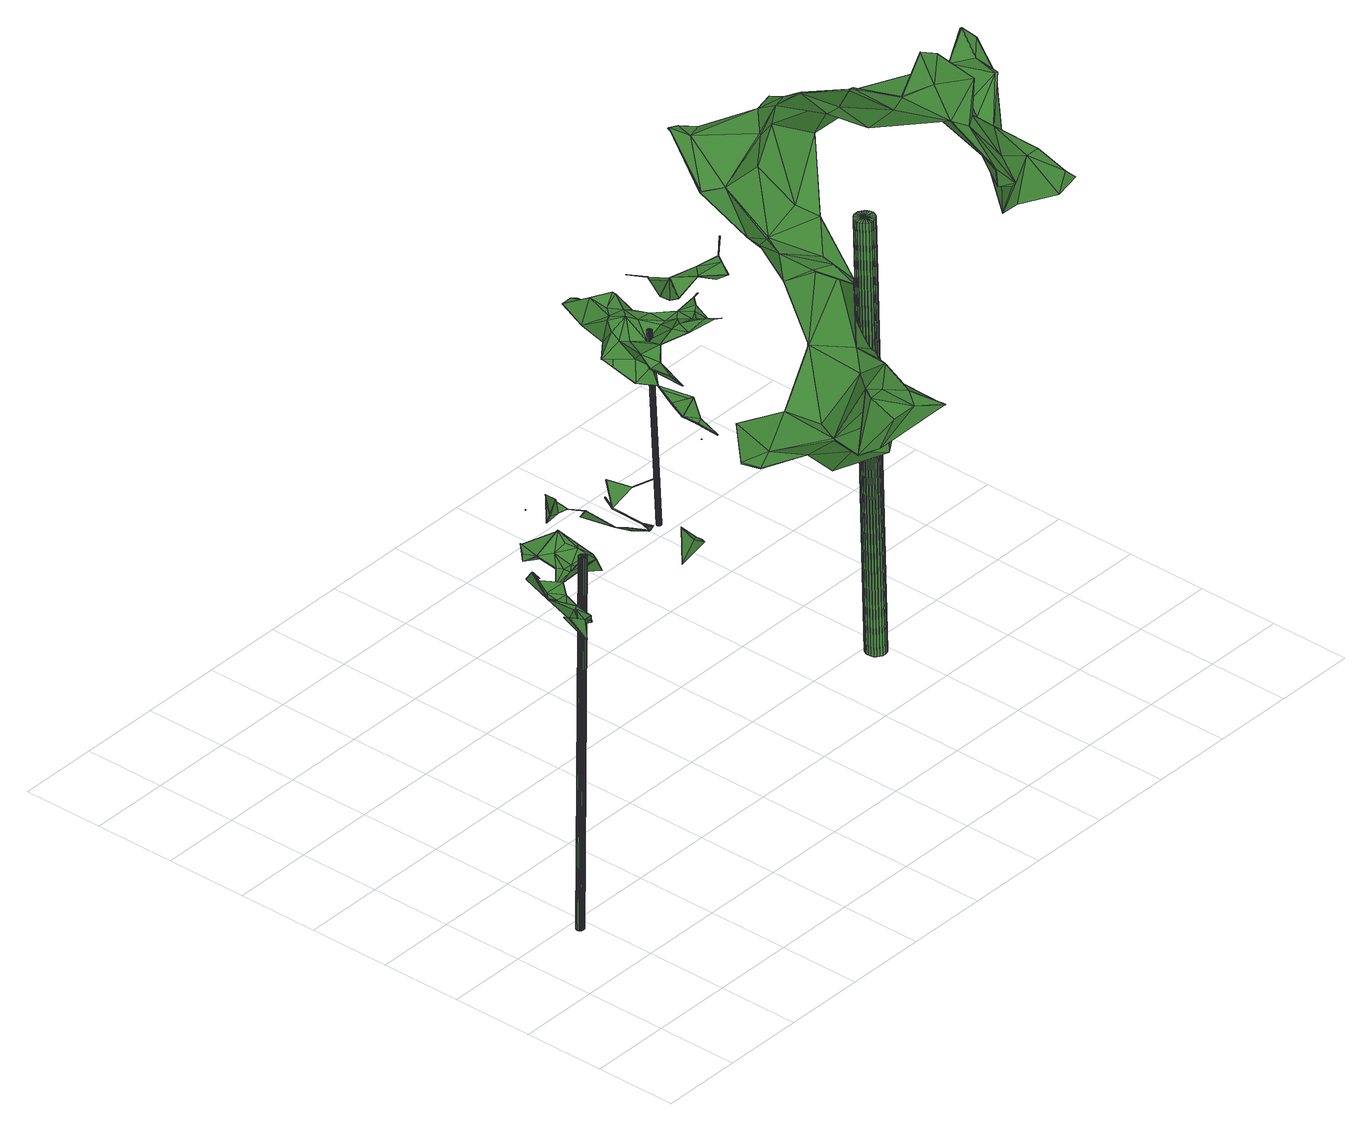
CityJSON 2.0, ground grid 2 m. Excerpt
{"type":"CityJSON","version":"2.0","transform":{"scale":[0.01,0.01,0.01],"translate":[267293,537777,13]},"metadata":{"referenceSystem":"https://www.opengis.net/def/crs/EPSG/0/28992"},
"CityObjects":{
"tree1":{"type":"SolitaryVegetationObject","attributes":{"gtid":347,"crown_width_m":3.53,"crown_median_z":22.54,"crown_r50_m":0.171,"crown_porosity":0.927,"trunk_H_m":9.46,"trunk_DBH_m":0.193,"trunk_radius_m":0.0965,"trunk_base_height_m":13.08,"original_gtid":"388"},"geometry":[{"type":"Solid","lod":"3","boundaries":[[[[0,1,2]],[[3,4,5]],[[6,7,8]],[[9,10,11]],[[12,13,14]],[[5,15,3]],[[16,17,18]],[[17,16,19]],[[20,21,22]],[[23,24,25]],[[24,26,25]],[[27,15,28]],[[29,30,31]],[[32,33,34]],[[35,36,37]],[[38,34,39]],[[40,41,42]],[[43,7,6]],[[44,45,46]],[[47,38,48]],[[49,10,33]],[[50,51,52]],[[53,54,55]],[[56,57,58]],[[59,60,56]],[[61,62,15]],[[63,64,65]],[[66,67,68]],[[69,55,70]],[[12,61,5]],[[71,72,73]],[[73,65,71]],[[74,75,76]],[[77,30,78]],[[66,68,79]],[[18,80,81]],[[14,75,74]],[[76,59,74]],[[74,59,14]],[[3,27,82]],[[79,83,66]],[[64,81,65]],[[84,85,86]],[[87,10,88]],[[89,60,59]],[[32,90,91]],[[92,91,90]],[[66,37,93]],[[14,13,75]],[[20,22,94]],[[95,25,96]],[[78,97,98]],[[99,43,6]],[[52,38,100]],[[50,42,41]],[[73,101,102]],[[8,103,94]],[[48,38,39]],[[104,105,106]],[[69,53,55]],[[31,107,29]],[[46,45,108]],[[53,109,54]],[[29,107,86]],[[20,103,21]],[[8,7,103]],[[43,103,7]],[[110,103,43]],[[67,71,68]],[[67,72,71]],[[35,111,112]],[[52,42,50]],[[73,63,65]],[[62,113,14]],[[84,105,109]],[[107,105,84]],[[114,115,116]],[[103,20,94]],[[78,30,29]],[[50,41,117]],[[94,22,8]],[[6,8,22]],[[48,98,47]],[[84,86,107]],[[82,118,3]],[[56,58,28]],[[27,28,58]],[[32,119,120]],[[72,121,122]],[[60,88,58]],[[87,88,60]],[[120,42,100]],[[118,4,3]],[[86,123,124]],[[122,65,72]],[[75,13,125]],[[4,126,127]],[[26,96,25]],[[108,128,46]],[[96,129,95]],[[86,124,120]],[[130,131,1]],[[50,119,51]],[[35,112,36]],[[132,26,24]],[[12,5,133]],[[133,5,134]],[[133,134,48]],[[72,67,121]],[[62,61,113]],[[135,77,78]],[[30,77,107]],[[107,106,105]],[[99,6,22]],[[100,47,29]],[[19,16,80]],[[81,73,72]],[[81,72,65]],[[123,104,106]],[[14,113,12]],[[61,12,113]],[[135,107,77]],[[45,44,136]],[[45,136,2]],[[30,107,31]],[[106,124,123]],[[78,98,91]],[[137,138,93]],[[89,87,60]],[[75,59,76]],[[44,46,139]],[[128,140,0]],[[124,106,135]],[[1,140,141]],[[78,124,135]],[[99,21,43]],[[119,42,120]],[[51,119,32]],[[47,100,38]],[[82,142,118]],[[71,79,68]],[[79,65,122]],[[37,143,35]],[[5,61,15]],[[117,119,50]],[[108,131,140]],[[137,131,138]],[[17,26,132]],[[41,40,117]],[[69,84,53]],[[121,67,93]],[[66,93,67]],[[112,111,137]],[[137,111,131]],[[1,131,111]],[[12,125,13]],[[133,125,12]],[[66,83,37]],[[54,70,55]],[[32,34,51]],[[49,144,27]],[[142,144,126]],[[135,106,107]],[[84,109,53]],[[145,136,44]],[[1,0,140]],[[145,146,147]],[[104,54,109]],[[91,127,33]],[[89,39,87]],[[110,21,103]],[[22,21,99]],[[58,11,27]],[[49,27,11]],[[44,2,145]],[[2,146,145]],[[123,86,85]],[[29,86,100]],[[44,0,2]],[[139,0,44]],[[104,70,54]],[[79,148,83]],[[129,96,19]],[[19,80,129]],[[40,42,119]],[[56,62,59]],[[59,62,14]],[[123,85,104]],[[70,104,85]],[[120,124,92]],[[80,16,101]],[[100,42,52]],[[93,37,36]],[[33,126,49]],[[63,73,102]],[[132,23,17]],[[18,17,23]],[[28,62,56]],[[15,62,28]],[[18,23,80]],[[80,23,129]],[[129,23,95]],[[24,23,132]],[[3,149,27]],[[15,27,149]],[[15,149,3]],[[93,36,137]],[[112,137,36]],[[32,91,33]],[[111,143,138]],[[79,122,148]],[[83,148,122]],[[138,143,93]],[[33,10,39]],[[87,39,10]],[[52,34,38]],[[52,51,34]],[[48,134,4]],[[5,4,134]],[[46,128,139]],[[43,21,110]],[[33,127,126]],[[91,98,127]],[[11,10,49]],[[81,80,101]],[[16,18,150]],[[117,40,119]],[[100,86,120]],[[48,4,127]],[[48,127,98]],[[2,136,146]],[[145,147,136]],[[146,136,147]],[[143,111,35]],[[118,142,4]],[[93,143,121]],[[4,142,126]],[[104,109,105]],[[116,151,114]],[[115,151,116]],[[115,114,151]],[[45,2,108]],[[111,108,1]],[[2,1,108]],[[108,111,138]],[[138,131,108]],[[120,90,32]],[[92,90,120]],[[47,98,97]],[[47,97,29]],[[121,143,122]],[[37,83,143]],[[143,83,122]],[[81,101,73]],[[133,89,125]],[[133,39,89]],[[48,39,133]],[[29,97,78]],[[125,59,75]],[[141,152,153]],[[141,153,1]],[[152,130,153]],[[0,139,128]],[[70,85,69]],[[69,85,84]],[[71,65,79]],[[49,126,144]],[[82,27,144]],[[82,144,142]],[[59,125,89]],[[102,101,63]],[[64,63,101]],[[39,34,33]],[[152,141,130]],[[19,96,26]],[[19,26,17]],[[23,25,95]],[[108,140,128]],[[1,153,130]],[[130,140,131]],[[141,140,130]],[[64,150,81]],[[101,150,64]],[[81,150,18]],[[101,16,150]],[[60,57,56]],[[91,92,78]],[[60,58,57]],[[78,92,124]],[[58,88,11]],[[9,11,88]],[[9,88,10]],[[154,155,156]],[[154,156,157]],[[157,156,158]],[[157,158,159]],[[156,155,160]],[[156,160,158]],[[158,160,161]],[[158,161,159]],[[160,155,162]],[[160,162,161]],[[161,162,163]],[[161,163,159]],[[162,155,164]],[[162,164,163]],[[163,164,165]],[[163,165,159]],[[164,155,166]],[[164,166,165]],[[165,166,167]],[[165,167,159]],[[166,155,168]],[[166,168,167]],[[167,168,169]],[[167,169,159]],[[168,155,170]],[[168,170,169]],[[169,170,171]],[[169,171,159]],[[170,155,172]],[[170,172,171]],[[171,172,173]],[[171,173,159]],[[172,155,174]],[[172,174,173]],[[173,174,175]],[[173,175,159]],[[174,155,176]],[[174,176,175]],[[175,176,177]],[[175,177,159]],[[176,155,178]],[[176,178,177]],[[177,178,179]],[[177,179,159]],[[178,155,180]],[[178,180,179]],[[179,180,181]],[[179,181,159]],[[180,155,182]],[[180,182,181]],[[181,182,183]],[[181,183,159]],[[182,155,184]],[[182,184,183]],[[183,184,185]],[[183,185,159]],[[184,155,186]],[[184,186,185]],[[185,186,187]],[[185,187,159]],[[186,155,188]],[[186,188,187]],[[187,188,189]],[[187,189,159]],[[188,155,190]],[[188,190,189]],[[189,190,191]],[[189,191,159]],[[190,155,192]],[[190,192,191]],[[191,192,193]],[[191,193,159]],[[192,155,194]],[[192,194,193]],[[193,194,195]],[[193,195,159]],[[194,155,196]],[[194,196,195]],[[195,196,197]],[[195,197,159]],[[196,155,198]],[[196,198,197]],[[197,198,199]],[[197,199,159]],[[198,155,200]],[[198,200,199]],[[199,200,201]],[[199,201,159]],[[200,155,202]],[[200,202,201]],[[201,202,203]],[[201,203,159]],[[202,155,154]],[[202,154,203]],[[203,154,157]],[[203,157,159]]]]}]},
"tree2":{"type":"SolitaryVegetationObject","attributes":{"gtid":193,"crown_width_m":7.54,"crown_median_z":24.23,"crown_r50_m":0.358,"crown_porosity":0.919,"trunk_H_m":11.14,"trunk_DBH_m":0.499,"trunk_radius_m":0.249,"trunk_base_height_m":13.09,"original_gtid":"214"},"geometry":[{"type":"Solid","lod":"3","boundaries":[[[[204,205,206]],[[207,208,209]],[[210,208,207]],[[211,212,213]],[[211,213,214]],[[215,216,217]],[[218,219,220]],[[221,222,223]],[[224,225,226]],[[224,226,227]],[[215,228,229]],[[230,231,232]],[[233,214,234]],[[235,236,237]],[[238,204,239]],[[218,240,219]],[[240,241,219]],[[231,242,243]],[[244,245,246]],[[239,247,248]],[[249,250,251]],[[252,251,250]],[[248,205,238]],[[239,248,238]],[[253,254,255]],[[236,256,257]],[[219,241,258]],[[259,260,261]],[[262,263,264]],[[265,220,266]],[[267,227,268]],[[269,270,271]],[[272,273,274]],[[274,273,275]],[[214,276,234]],[[277,278,279]],[[277,279,280]],[[281,282,283]],[[232,231,243]],[[274,275,284]],[[232,285,230]],[[286,285,232]],[[287,228,215]],[[273,272,288]],[[273,288,275]],[[289,290,291]],[[292,246,293]],[[294,295,215]],[[296,297,298]],[[271,299,269]],[[300,299,270]],[[300,301,299]],[[302,212,229]],[[303,261,234]],[[251,252,304]],[[210,207,245]],[[281,305,282]],[[306,298,307]],[[287,307,298]],[[253,308,309]],[[205,247,206]],[[212,302,228]],[[310,311,312]],[[266,313,314]],[[315,270,269]],[[229,212,211]],[[229,211,316]],[[317,318,295]],[[300,319,320]],[[240,290,289]],[[224,227,204]],[[321,285,322]],[[323,324,325]],[[271,270,299]],[[272,326,288]],[[327,274,242]],[[327,272,274]],[[328,329,330]],[[328,330,215]],[[307,331,306]],[[332,278,322]],[[320,319,333]],[[206,274,284]],[[334,215,295]],[[250,210,252]],[[209,293,246]],[[323,335,336]],[[333,337,338]],[[339,331,340]],[[326,272,341]],[[333,342,257]],[[338,342,333]],[[333,319,343]],[[207,209,245]],[[290,321,291]],[[239,267,247]],[[266,220,313]],[[344,345,259]],[[250,345,344]],[[346,263,335]],[[293,209,347]],[[293,347,292]],[[236,257,237]],[[323,348,346]],[[317,340,318]],[[333,257,320]],[[346,348,263]],[[349,263,348]],[[228,302,229]],[[294,350,332]],[[294,217,350]],[[322,280,321]],[[316,211,233]],[[214,233,211]],[[344,259,351]],[[276,352,234]],[[268,227,353]],[[320,257,256]],[[275,311,310]],[[220,317,218]],[[303,351,259]],[[354,351,303]],[[354,344,351]],[[247,205,248]],[[232,243,242]],[[268,353,355]],[[294,356,295]],[[294,322,356]],[[332,350,241]],[[355,267,268]],[[356,322,285]],[[316,328,229]],[[357,256,235]],[[221,223,358]],[[346,335,323]],[[257,359,237]],[[355,353,232]],[[204,238,205]],[[269,309,315]],[[266,314,281]],[[336,335,222]],[[231,230,360]],[[253,255,308]],[[300,253,301]],[[357,253,300]],[[227,226,290]],[[328,361,338]],[[244,210,245]],[[244,252,210]],[[225,290,226]],[[320,256,357]],[[300,320,357]],[[357,235,359]],[[336,324,323]],[[215,334,287]],[[232,290,240]],[[355,242,274]],[[277,280,322]],[[322,278,277]],[[334,307,287]],[[312,311,360]],[[281,314,305]],[[339,220,265]],[[362,312,321]],[[233,260,316]],[[232,353,290]],[[348,325,363]],[[348,363,224]],[[231,326,327]],[[236,235,256]],[[246,309,308]],[[362,310,312]],[[267,206,247]],[[355,274,206]],[[355,206,267]],[[329,354,352]],[[305,314,313]],[[339,265,306]],[[335,358,223]],[[265,266,364]],[[304,255,254]],[[263,349,264]],[[335,223,222]],[[347,209,208]],[[323,325,348]],[[365,345,249]],[[220,258,313]],[[327,341,272]],[[213,366,214]],[[305,366,213]],[[367,366,313]],[[368,369,253]],[[336,362,325]],[[324,336,325]],[[222,362,336]],[[229,328,215]],[[338,329,328]],[[338,337,329]],[[344,210,250]],[[354,210,344]],[[216,330,214]],[[246,245,209]],[[365,260,345]],[[329,352,276]],[[234,352,303]],[[296,282,305]],[[296,305,213]],[[227,290,353]],[[251,365,249]],[[338,365,251]],[[232,242,355]],[[214,366,367]],[[214,330,276]],[[340,331,334]],[[253,309,301]],[[337,343,347]],[[333,343,337]],[[349,348,370]],[[347,343,292]],[[281,364,266]],[[326,275,288]],[[329,210,354]],[[216,215,330]],[[251,304,338]],[[329,276,330]],[[339,340,317]],[[287,298,228]],[[303,352,354]],[[265,298,306]],[[298,265,364]],[[298,364,371]],[[334,318,340]],[[295,318,334]],[[357,368,253]],[[298,297,228]],[[267,239,227]],[[204,227,239]],[[310,372,275]],[[284,275,372]],[[283,282,371]],[[298,371,282]],[[298,282,296]],[[321,360,285]],[[373,311,275]],[[225,321,290]],[[305,313,366]],[[241,279,278]],[[213,297,296]],[[259,261,303]],[[246,374,309]],[[222,310,362]],[[240,218,286]],[[350,313,258]],[[350,258,241]],[[237,359,235]],[[210,337,208]],[[210,329,337]],[[325,362,225]],[[325,225,224]],[[332,241,278]],[[215,217,294]],[[326,341,327]],[[361,365,338]],[[369,359,257]],[[231,327,242]],[[321,312,360]],[[356,285,286]],[[295,356,286]],[[360,230,285]],[[334,331,307]],[[225,362,321]],[[231,373,326]],[[375,310,221]],[[375,221,262]],[[337,347,208]],[[269,299,309]],[[299,301,309]],[[363,325,376]],[[315,309,292]],[[315,292,343]],[[367,216,214]],[[317,295,286]],[[212,228,297]],[[212,297,213]],[[257,342,369]],[[270,319,300]],[[233,261,260]],[[234,261,233]],[[332,322,294]],[[306,331,339]],[[304,254,338]],[[338,254,342]],[[369,342,254]],[[253,369,254]],[[304,252,255]],[[244,255,252]],[[244,308,255]],[[244,246,308]],[[232,240,286]],[[321,280,291]],[[289,291,280]],[[204,206,370]],[[371,364,283]],[[264,349,370]],[[360,373,231]],[[373,275,326]],[[317,286,218]],[[339,317,220]],[[240,279,241]],[[289,279,240]],[[289,280,279]],[[357,359,368]],[[369,368,359]],[[260,361,316]],[[328,316,361]],[[367,377,216]],[[217,216,377]],[[260,259,345]],[[250,249,345]],[[260,365,361]],[[262,264,372]],[[262,372,310]],[[313,377,367]],[[350,377,313]],[[350,217,377]],[[264,284,372]],[[224,370,348]],[[204,370,224]],[[360,311,373]],[[284,264,370]],[[284,370,206]],[[375,262,310]],[[221,310,222]],[[292,309,374]],[[262,221,263]],[[335,263,221]],[[335,221,358]],[[219,258,220]],[[292,374,246]],[[224,376,325]],[[363,376,224]],[[315,319,270]],[[315,343,319]],[[283,364,281]],[[378,379,380]],[[378,380,381]],[[381,380,382]],[[381,382,383]],[[380,379,384]],[[380,384,382]],[[382,384,385]],[[382,385,383]],[[384,379,386]],[[384,386,385]],[[385,386,387]],[[385,387,383]],[[386,379,388]],[[386,388,387]],[[387,388,389]],[[387,389,383]],[[388,379,390]],[[388,390,389]],[[389,390,391]],[[389,391,383]],[[390,379,392]],[[390,392,391]],[[391,392,393]],[[391,393,383]],[[392,379,394]],[[392,394,393]],[[393,394,395]],[[393,395,383]],[[394,379,396]],[[394,396,395]],[[395,396,397]],[[395,397,383]],[[396,379,398]],[[396,398,397]],[[397,398,399]],[[397,399,383]],[[398,379,400]],[[398,400,399]],[[399,400,401]],[[399,401,383]],[[400,379,402]],[[400,402,401]],[[401,402,403]],[[401,403,383]],[[402,379,404]],[[402,404,403]],[[403,404,405]],[[403,405,383]],[[404,379,406]],[[404,406,405]],[[405,406,407]],[[405,407,383]],[[406,379,408]],[[406,408,407]],[[407,408,409]],[[407,409,383]],[[408,379,410]],[[408,410,409]],[[409,410,411]],[[409,411,383]],[[410,379,412]],[[410,412,411]],[[411,412,413]],[[411,413,383]],[[412,379,414]],[[412,414,413]],[[413,414,415]],[[413,415,383]],[[414,379,416]],[[414,416,415]],[[415,416,417]],[[415,417,383]],[[416,379,418]],[[416,418,417]],[[417,418,419]],[[417,419,383]],[[418,379,420]],[[418,420,419]],[[419,420,421]],[[419,421,383]],[[420,379,422]],[[420,422,421]],[[421,422,423]],[[421,423,383]],[[422,379,424]],[[422,424,423]],[[423,424,425]],[[423,425,383]],[[424,379,426]],[[424,426,425]],[[425,426,427]],[[425,427,383]],[[426,379,378]],[[426,378,427]],[[427,378,381]],[[427,381,383]]]]}]},
"tree3":{"type":"SolitaryVegetationObject","attributes":{"gtid":473,"crown_width_m":3.1,"crown_median_z":18.15,"crown_r50_m":0.185,"crown_porosity":0.946,"trunk_H_m":4.99,"trunk_DBH_m":0.107,"trunk_radius_m":0.0536,"trunk_base_height_m":13.16,"original_gtid":"537"},"geometry":[{"type":"Solid","lod":"3","boundaries":[[[[428,429,430]],[[431,432,433]],[[434,435,436]],[[437,436,435]],[[438,439,436]],[[440,441,442]],[[443,429,428]],[[444,434,445]],[[436,445,434]],[[446,447,448]],[[446,448,449]],[[428,430,450]],[[451,452,447]],[[453,454,455]],[[453,455,456]],[[444,457,458]],[[451,459,460]],[[461,462,463]],[[464,465,466]],[[460,467,451]],[[451,467,468]],[[440,447,452]],[[436,437,469]],[[470,445,471]],[[436,439,472]],[[450,473,428]],[[433,474,475]],[[476,458,457]],[[461,477,462]],[[433,432,478]],[[479,475,480]],[[481,482,483]],[[484,485,486]],[[448,440,442]],[[438,487,488]],[[447,489,459]],[[480,490,479]],[[449,450,491]],[[449,491,492]],[[493,462,494]],[[434,476,472]],[[495,496,497]],[[474,433,498]],[[499,500,501]],[[481,483,502]],[[482,502,483]],[[481,502,482]],[[503,501,504]],[[500,504,501]],[[505,472,506]],[[507,508,509]],[[510,504,500]],[[433,478,498]],[[457,511,506]],[[457,506,476]],[[512,484,513]],[[514,515,516]],[[517,515,514]],[[430,464,518]],[[519,463,462]],[[519,462,520]],[[490,477,521]],[[522,523,520]],[[479,520,523]],[[436,469,438]],[[477,490,524]],[[458,434,444]],[[471,445,505]],[[469,437,525]],[[486,487,526]],[[486,526,527]],[[470,444,445]],[[528,529,530]],[[510,498,504]],[[513,531,532]],[[468,467,496]],[[533,534,535]],[[507,536,450]],[[537,538,456]],[[497,467,460]],[[486,539,513]],[[458,476,434]],[[518,464,466]],[[489,540,534]],[[437,541,525]],[[494,474,493]],[[542,543,544]],[[428,545,443]],[[490,480,524]],[[546,547,548]],[[463,549,550]],[[438,526,487]],[[537,456,455]],[[551,537,455]],[[496,467,497]],[[489,525,552]],[[553,446,554]],[[553,554,555]],[[493,510,503]],[[493,498,510]],[[556,557,548]],[[528,530,471]],[[509,558,485]],[[488,559,439]],[[536,560,473]],[[561,562,563]],[[541,435,439]],[[538,543,542]],[[430,518,450]],[[533,535,564]],[[565,566,451]],[[564,451,566]],[[526,567,527]],[[454,557,556]],[[558,557,454]],[[445,472,505]],[[436,472,445]],[[501,503,499]],[[465,430,429]],[[493,503,520]],[[503,504,478]],[[528,471,568]],[[528,568,506]],[[431,475,522]],[[463,550,461]],[[545,428,473]],[[480,494,524]],[[569,459,533]],[[494,462,524]],[[488,487,544]],[[517,461,516]],[[550,516,461]],[[570,562,545]],[[494,475,474]],[[564,452,451]],[[565,451,468]],[[513,570,531]],[[555,554,571]],[[524,462,477]],[[551,455,454]],[[492,491,561]],[[556,572,454]],[[489,534,533]],[[489,533,459]],[[499,510,500]],[[443,545,561]],[[562,561,545]],[[478,504,498]],[[519,521,463]],[[463,521,477]],[[541,439,559]],[[570,545,532]],[[531,570,532]],[[560,512,513]],[[569,566,565]],[[520,503,522]],[[522,503,478]],[[478,432,522]],[[522,432,431]],[[493,474,498]],[[480,475,494]],[[499,503,510]],[[465,464,430]],[[429,443,518]],[[552,540,489]],[[513,484,486]],[[489,553,555]],[[565,496,495]],[[468,496,565]],[[434,472,435]],[[472,439,435]],[[541,437,435]],[[440,448,447]],[[569,460,459]],[[564,566,533]],[[569,533,566]],[[540,548,534]],[[471,457,470]],[[470,457,444]],[[476,506,472]],[[433,475,431]],[[513,539,570]],[[509,485,484]],[[556,540,552]],[[538,537,543]],[[519,479,521]],[[479,490,521]],[[429,518,466]],[[465,429,466]],[[509,484,512]],[[456,538,542]],[[544,456,542]],[[507,573,508]],[[546,508,547]],[[509,508,546]],[[519,520,479]],[[452,564,441]],[[452,441,440]],[[451,447,459]],[[556,548,540]],[[516,550,549]],[[463,477,549]],[[477,461,549]],[[516,515,517]],[[545,473,560]],[[513,545,560]],[[532,545,513]],[[549,514,516]],[[461,514,549]],[[461,517,514]],[[512,560,536]],[[507,512,536]],[[525,489,555]],[[525,555,469]],[[488,439,438]],[[561,567,492]],[[527,567,563]],[[497,460,495]],[[565,495,460]],[[565,460,569]],[[486,562,539]],[[511,528,506]],[[529,528,511]],[[544,453,456]],[[563,567,561]],[[506,574,505]],[[471,505,574]],[[511,530,529]],[[457,530,511]],[[457,471,530]],[[448,575,449]],[[518,491,450]],[[443,561,491]],[[443,491,518]],[[442,548,547]],[[568,471,574]],[[568,574,506]],[[570,539,562]],[[546,558,509]],[[469,571,438]],[[555,571,469]],[[551,544,543]],[[537,551,543]],[[520,462,493]],[[546,548,557]],[[546,557,558]],[[447,446,576]],[[447,576,489]],[[438,577,526]],[[526,577,567]],[[492,567,577]],[[578,577,438]],[[492,577,578]],[[541,572,525]],[[450,573,507]],[[552,572,556]],[[552,525,572]],[[523,475,479]],[[523,522,475]],[[487,486,485]],[[487,485,544]],[[453,544,485]],[[558,454,485]],[[454,453,485]],[[576,446,553]],[[576,553,489]],[[572,559,454]],[[488,544,559]],[[551,559,544]],[[551,454,559]],[[572,541,559]],[[512,507,509]],[[450,449,575]],[[448,442,575]],[[492,578,579]],[[563,580,527]],[[562,580,563]],[[492,579,449]],[[449,579,446]],[[547,508,573]],[[442,535,548]],[[548,535,534]],[[554,578,571]],[[554,579,578]],[[486,580,562]],[[527,580,486]],[[571,578,438]],[[446,579,554]],[[535,441,564]],[[536,473,450]],[[535,442,441]],[[547,575,442]],[[573,575,547]],[[573,450,575]],[[581,582,583]],[[581,583,584]],[[584,583,585]],[[584,585,586]],[[583,582,587]],[[583,587,585]],[[585,587,588]],[[585,588,586]],[[587,582,589]],[[587,589,588]],[[588,589,590]],[[588,590,586]],[[589,582,591]],[[589,591,590]],[[590,591,592]],[[590,592,586]],[[591,582,593]],[[591,593,592]],[[592,593,594]],[[592,594,586]],[[593,582,595]],[[593,595,594]],[[594,595,596]],[[594,596,586]],[[595,582,597]],[[595,597,596]],[[596,597,598]],[[596,598,586]],[[597,582,599]],[[597,599,598]],[[598,599,600]],[[598,600,586]],[[599,582,601]],[[599,601,600]],[[600,601,602]],[[600,602,586]],[[601,582,603]],[[601,603,602]],[[602,603,604]],[[602,604,586]],[[603,582,605]],[[603,605,604]],[[604,605,606]],[[604,606,586]],[[605,582,607]],[[605,607,606]],[[606,607,608]],[[606,608,586]],[[607,582,609]],[[607,609,608]],[[608,609,610]],[[608,610,586]],[[609,582,611]],[[609,611,610]],[[610,611,612]],[[610,612,586]],[[611,582,613]],[[611,613,612]],[[612,613,614]],[[612,614,586]],[[613,582,615]],[[613,615,614]],[[614,615,616]],[[614,616,586]],[[615,582,617]],[[615,617,616]],[[616,617,618]],[[616,618,586]],[[617,582,619]],[[617,619,618]],[[618,619,620]],[[618,620,586]],[[619,582,621]],[[619,621,620]],[[620,621,622]],[[620,622,586]],[[621,582,623]],[[621,623,622]],[[622,623,624]],[[622,624,586]],[[623,582,625]],[[623,625,624]],[[624,625,626]],[[624,626,586]],[[625,582,627]],[[625,627,626]],[[626,627,628]],[[626,628,586]],[[627,582,629]],[[627,629,628]],[[628,629,630]],[[628,630,586]],[[629,582,581]],[[629,581,630]],[[630,581,584]],[[630,584,586]]]]}]}
},
"vertices":[
[226,345,1151],[188,295,1121],[269,310,1125],[272,461,855],[233,451,861],[259,472,856],[254,101,1092],[248,90,1095],[248,89,1094],[268,438,860],[233,452,862],[296,459,873],[243,512,868],[205,561,855],[229,588,875],[305,496,877],[161,398,1086],[140,443,1115],[160,397,1087],[140,442,1113],[182,96,1068],[217,128,1129],[184,97,1068],[130,398,1091],[98,377,1152],[103,396,1100],[103,398,1101],[304,449,872],[306,496,878],[120,359,842],[159,329,826],[143,331,831],[119,421,882],[175,423,879],[108,467,902],[241,226,1079],[239,226,1078],[253,245,1052],[119,422,880],[181,449,856],[60,392,962],[59,392,963],[86,433,945],[238,105,1105],[270,312,1125],[268,311,1124],[226,346,1150],[131,403,863],[181,449,854],[256,401,906],[87,434,946],[107,468,904],[106,467,902],[53,253,870],[38,288,920],[36,288,920],[282,529,910],[282,509,886],[294,484,878],[213,529,879],[249,511,877],[282,511,884],[282,530,908],[220,412,1030],[215,393,1056],[260,350,1010],[296,286,1008],[269,313,1012],[305,296,1000],[38,304,913],[40,304,913],[259,349,1009],[258,349,1010],[218,411,1030],[229,589,877],[204,561,856],[208,564,872],[160,329,827],[155,335,839],[306,296,1001],[160,399,1085],[214,392,1055],[288,421,862],[297,287,1010],[78,295,884],[78,295,886],[111,337,879],[232,470,862],[259,472,858],[224,485,862],[131,403,865],[160,401,864],[131,376,862],[251,245,1051],[183,96,1067],[95,399,1084],[95,401,1084],[131,376,860],[160,401,862],[237,106,1103],[103,405,881],[213,393,1056],[219,413,1030],[207,84,1123],[89,288,888],[89,289,886],[122,299,877],[132,309,856],[188,296,1120],[55,252,870],[217,128,1131],[217,237,1093],[209,214,1100],[249,513,876],[11,388,1167],[12,388,1168],[12,389,1167],[61,391,963],[268,438,858],[88,432,946],[104,405,882],[261,316,1021],[263,316,1022],[114,335,882],[125,342,880],[213,529,877],[256,399,906],[176,423,877],[225,346,1151],[130,400,1090],[153,287,1169],[186,295,1119],[98,378,1153],[224,485,860],[232,470,860],[134,309,857],[270,310,1124],[207,214,1099],[216,237,1091],[226,346,1152],[187,296,1120],[154,288,1170],[278,401,866],[252,246,1053],[257,400,906],[312,271,1148],[310,271,1147],[311,270,1146],[270,314,1013],[296,459,871],[214,392,1057],[12,387,1166],[154,287,1171],[155,286,1170],[185,375,8],[175,375,8],[184,378,8],[203,384,954],[203,386,954],[193,383,954],[183,380,8],[202,388,954],[182,382,8],[200,390,954],[180,383,8],[198,392,954],[177,384,8],[196,393,954],[175,385,8],[193,393,954],[172,384,8],[191,393,954],[170,383,8],[188,392,954],[168,382,8],[186,390,954],[167,380,8],[185,388,954],[166,378,8],[184,386,954],[165,375,8],[184,383,955],[166,372,8],[184,381,955],[167,370,8],[185,379,955],[168,368,8],[186,377,955],[170,367,8],[189,375,954],[173,366,8],[191,374,954],[175,365,8],[193,374,954],[178,366,8],[196,374,954],[180,367,8],[198,375,954],[182,368,8],[200,377,954],[183,370,8],[202,379,954],[184,373,8],[203,381,954],
[1001,553,727],[970,549,702],[1095,526,680],[1491,340,1292],[1531,452,1332],[1506,347,1237],[1497,471,1356],[1339,803,1353],[1358,860,1319],[1322,861,1306],[1308,799,1348],[1419,784,1226],[1315,816,1289],[1305,741,1119],[1207,738,1051],[1194,746,1071],[1195,781,1075],[1262,286,830],[1215,347,864],[1263,286,832],[1111,468,741],[1218,485,845],[1146,532,731],[1113,606,748],[1402,950,1168],[1420,786,1228],[1369,580,787],[1319,555,767],[1261,666,876],[1290,712,1431],[1287,711,1430],[1834,687,1300],[1814,715,1322],[1816,713,1323],[927,568,730],[1032,672,730],[1173,660,1027],[1170,670,1096],[1195,590,665],[1242,606,857],[1533,450,1334],[1494,341,1293],[1558,341,1223],[970,551,699],[927,568,726],[1525,580,1471],[1479,501,1446],[1561,564,1455],[1576,472,1424],[1709,532,1206],[1698,570,1218],[1576,478,1327],[1773,687,1287],[1733,679,1288],[1187,718,1104],[1310,583,1490],[1339,621,1449],[1305,590,1486],[1176,370,820],[1119,344,766],[1129,395,735],[1200,897,1164],[1123,852,1197],[1064,654,718],[1115,608,746],[1748,382,1075],[1778,462,1052],[1811,390,1084],[1286,577,586],[1269,534,589],[1181,530,592],[1282,459,619],[1323,667,1377],[1244,522,1046],[1261,596,1054],[1229,627,1043],[1243,525,1043],[1166,976,1286],[1209,987,1264],[1166,979,1283],[1181,475,668],[1330,654,959],[1333,697,979],[1400,951,1165],[1293,546,615],[1236,625,1035],[1200,614,870],[1277,597,1016],[1592,407,1097],[1551,344,1217],[1331,694,1097],[1332,696,1095],[1248,964,1252],[1333,896,1178],[1248,965,1248],[1780,391,1115],[1767,560,1147],[1731,427,1183],[1394,834,1228],[1303,588,1484],[1602,545,1394],[1198,944,1264],[1268,889,1151],[1369,924,1158],[1611,427,1228],[1690,424,1188],[1319,450,780],[1311,481,765],[1327,526,808],[1167,819,1202],[1124,851,1200],[1655,420,1082],[1365,706,1395],[1269,753,1062],[1307,742,1117],[1697,503,1145],[1690,641,1194],[1263,534,867],[1312,583,995],[1093,347,908],[1107,371,913],[1106,374,913],[1298,551,623],[1221,589,656],[1413,652,1363],[1388,607,1335],[1368,687,1376],[1323,854,1145],[1269,634,1053],[1658,639,1202],[1361,848,1156],[1193,312,852],[1152,367,891],[1558,561,1324],[1559,564,1327],[1255,799,1094],[1313,811,1127],[1286,579,589],[1682,610,1216],[1636,489,1177],[1408,530,1437],[1409,532,1438],[1129,314,849],[1591,410,1212],[1083,375,755],[1084,374,752],[1190,718,1106],[1309,581,1488],[1331,641,1403],[1202,616,867],[1400,547,1402],[1160,594,693],[1316,626,990],[1797,601,1260],[1262,283,831],[1783,646,1291],[1369,577,788],[1420,622,1381],[1236,430,886],[1149,372,809],[1183,959,1251],[1500,563,1440],[1274,814,1287],[1274,811,1285],[1765,569,1299],[1760,571,1298],[1111,466,737],[1207,989,1261],[1307,481,766],[1303,515,745],[1593,408,1212],[1206,363,850],[1138,366,878],[1276,822,1197],[1400,575,9],[1375,575,9],[1399,581,9],[1387,595,1124],[1386,602,1124],[1362,596,1123],[1397,587,9],[1384,608,1123],[1393,592,9],[1380,613,1123],[1388,596,9],[1375,617,1123],[1382,599,9],[1369,620,1123],[1376,600,8],[1362,621,1123],[1369,599,8],[1356,620,1123],[1363,597,8],[1350,618,1123],[1358,593,8],[1345,614,1123],[1354,588,8],[1340,609,1123],[1351,582,9],[1338,603,1123],[1350,576,9],[1337,596,1123],[1351,569,9],[1338,590,1123],[1353,563,9],[1340,584,1123],[1357,558,9],[1344,579,1124],[1362,554,9],[1349,574,1124],[1368,551,9],[1355,572,1124],[1375,550,9],[1361,571,1124],[1381,551,9],[1368,572,1124],[1387,553,9],[1374,574,1124],[1392,557,9],[1379,578,1124],[1396,562,9],[1383,583,1124],[1399,568,9],[1386,589,1124],
[1532,1214,531],[1560,1242,523],[1560,1243,524],[1483,1080,694],[1484,1081,694],[1483,1081,695],[1398,1168,367],[1387,1196,406],[1388,1197,406],[1348,1225,420],[1414,1233,461],[1388,1195,407],[1446,1364,538],[1411,1359,522],[1421,1321,530],[1533,1214,530],[1441,1162,327],[1464,1163,352],[1456,1328,505],[1450,1386,465],[1457,1328,506],[1475,1294,505],[1500,1237,522],[1430,1431,497],[1445,1373,539],[1359,1165,495],[1335,1199,513],[1336,1172,489],[1320,1103,509],[1432,1121,317],[1403,1141,343],[1373,1396,479],[1405,1461,492],[1417,1250,647],[1396,1170,691],[1408,1206,622],[1584,1254,517],[1586,1253,517],[1585,1253,516],[1429,1458,492],[1430,1458,493],[1375,1249,458],[1443,1161,327],[1445,1126,323],[1398,1167,369],[1519,1206,526],[1433,1123,698],[1433,1122,697],[1387,1127,357],[1406,1206,622],[1497,1111,706],[1392,1141,653],[1391,1141,654],[1479,1153,240],[1479,1151,240],[1478,1152,240],[1436,1152,538],[1390,1190,514],[1437,1152,536],[1390,1191,512],[1386,1209,452],[1377,1342,459],[1398,1172,632],[1500,1236,520],[1477,1252,500],[1464,1155,693],[1395,1170,693],[1436,1489,472],[1437,1488,472],[1436,1488,471],[1496,1111,707],[1546,1160,726],[1546,1158,727],[1547,1159,725],[1479,1152,241],[1507,1129,708],[1508,1129,709],[1463,1161,353],[1389,1127,358],[1483,1224,518],[1464,1253,499],[1427,1190,535],[1507,1129,710],[1423,1059,321],[1449,1188,539],[1477,1141,558],[1388,1285,652],[1388,1286,653],[1389,1285,653],[1387,1285,654],[1560,1243,522],[1400,1172,632],[1465,1155,691],[1399,1171,631],[1468,1102,681],[1433,1123,696],[1394,1170,692],[1331,1304,456],[1427,1189,534],[1458,1179,533],[1424,1060,323],[1424,1058,322],[1425,1059,321],[1509,1122,551],[1502,1138,546],[1372,1396,480],[1372,1325,525],[1390,1334,524],[1492,1189,527],[1318,1103,509],[1340,1085,480],[1502,1137,544],[1360,1301,513],[1347,1224,421],[1341,1086,480],[1339,1087,480],[1360,1165,493],[1501,1153,538],[1412,1249,485],[1426,1285,518],[1399,1296,534],[1418,1250,646],[1419,1251,647],[1335,1172,487],[1329,1304,457],[1396,1318,517],[1426,1285,516],[1386,1274,488],[1362,1283,496],[1385,1273,488],[1390,1192,513],[1384,1210,452],[1484,1172,539],[1519,1206,524],[1501,1153,536],[1492,1188,525],[1400,1397,538],[1419,1467,495],[1385,1460,502],[1482,1224,516],[1433,1121,319],[1384,1460,501],[1509,1121,550],[1412,1250,483],[1374,1248,459],[1476,1252,502],[1404,1140,344],[1474,1293,506],[1404,1353,515],[1464,1252,497],[1464,1254,498],[1473,1293,504],[1484,1172,537],[1430,1225,16],[1425,1225,16],[1430,1226,16],[1420,1243,515],[1420,1244,515],[1415,1243,515],[1430,1228,16],[1420,1245,515],[1429,1229,16],[1419,1246,515],[1428,1230,16],[1418,1247,515],[1427,1230,16],[1417,1248,515],[1425,1230,16],[1415,1248,515],[1424,1230,16],[1414,1248,515],[1422,1230,16],[1412,1248,515],[1421,1229,16],[1411,1247,515],[1421,1228,16],[1410,1246,515],[1420,1227,16],[1410,1244,515],[1420,1225,16],[1410,1243,515],[1420,1224,16],[1410,1242,515],[1420,1222,16],[1410,1240,515],[1421,1221,16],[1411,1239,515],[1422,1220,16],[1412,1238,515],[1423,1220,16],[1414,1238,515],[1425,1220,16],[1415,1238,515],[1426,1220,16],[1416,1238,515],[1428,1220,16],[1417,1238,515],[1429,1221,16],[1419,1239,515],[1430,1222,16],[1420,1240,515],[1430,1223,16],[1420,1241,515]
]}
